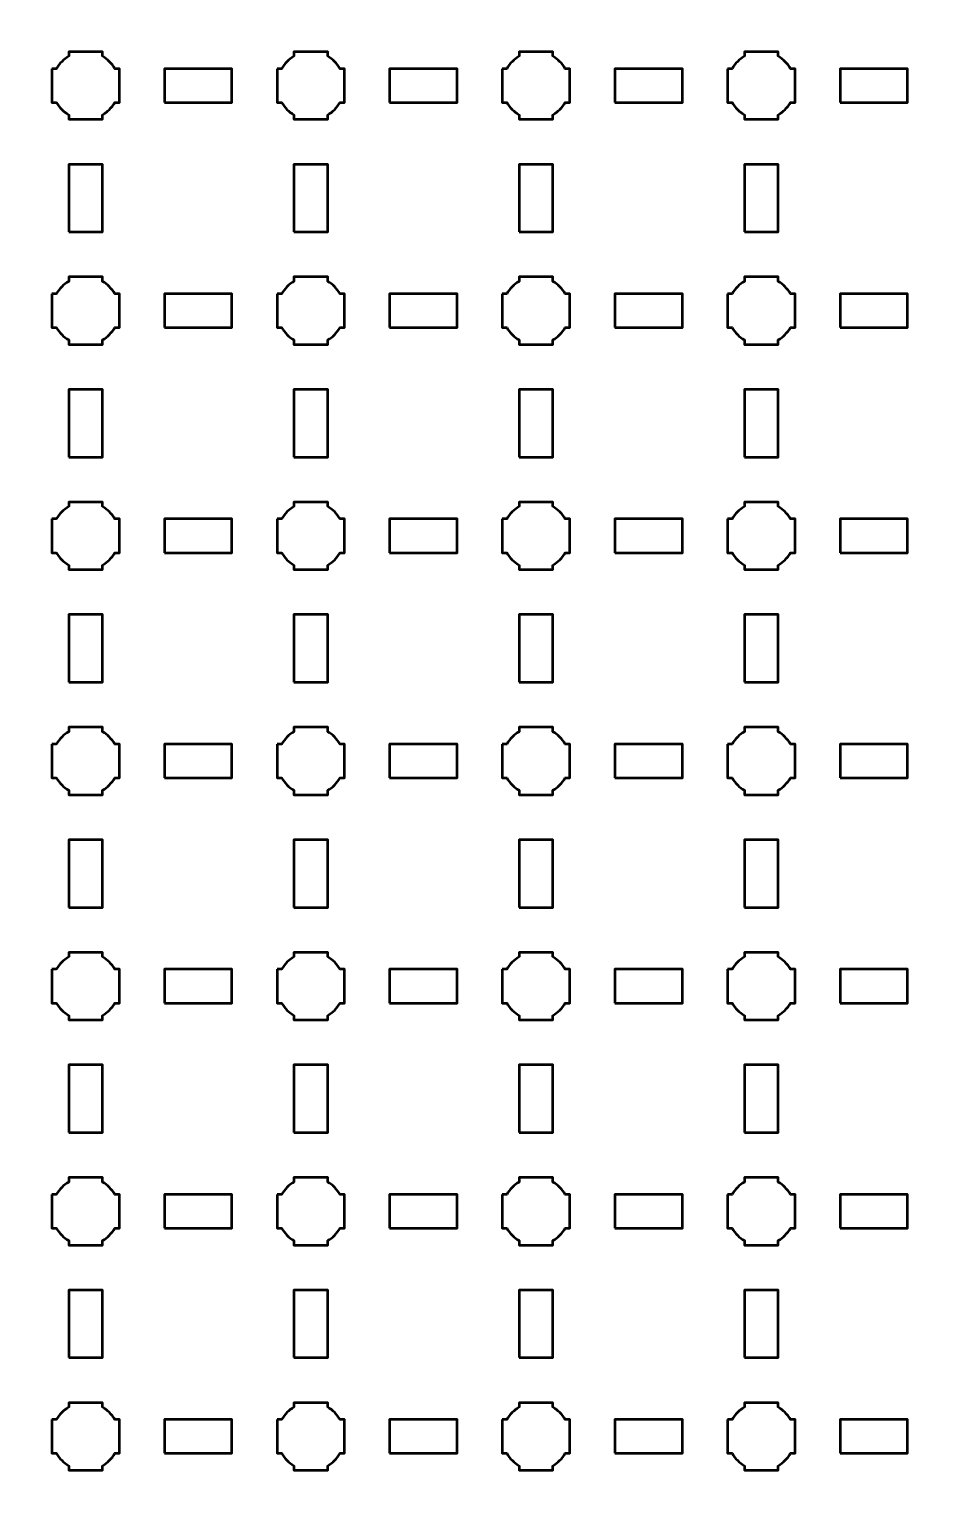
# Model space of a CAD drawing. Header units: centimetres. Extents: x -40.1 to 19.1, y -39.5 to 9.8.
# Drawn here: x 4 to 11.95, y -27.35 to -14.35 of the extents above; entities that cross this region are included whole.
import ezdxf

# ---------------------------------------------------------------- set-up
doc = ezdxf.new("R2010")
doc.units = ezdxf.units.CM
doc.header["$MEASUREMENT"] = 0
doc.layers.add('Layer 1', color=7, linetype='Continuous')

msp = doc.modelspace()

# ---------------------------------------------------------------- linework, layer by layer
at = {"layer": 'Layer 1', "color": 250, "lineweight": 53}
for points in [[(5.2, -15), (5.8, -15), (5.8, -14.7), (5.2, -14.7), (5.2, -15)], [(7.2, -15), (7.8, -15), (7.8, -14.7), (7.2, -14.7), (7.2, -15)], [(9.2, -15), (9.8, -15), (9.8, -14.7), (9.2, -14.7), (9.2, -15)], [(11.2, -15), (11.8, -15), (11.8, -14.7), (11.2, -14.7), (11.2, -15)], [(4.35, -16.15), (4.65, -16.15), (4.65, -15.55), (4.35, -15.55), (4.35, -16.15)], [(6.35, -16.15), (6.65, -16.15), (6.65, -15.55), (6.35, -15.55), (6.35, -16.15)], [(8.35, -16.15), (8.65, -16.15), (8.65, -15.55), (8.35, -15.55), (8.35, -16.15)], [(10.35, -16.15), (10.65, -16.15), (10.65, -15.55), (10.35, -15.55), (10.35, -16.15)], [(5.2, -17), (5.8, -17), (5.8, -16.7), (5.2, -16.7), (5.2, -17)], [(7.2, -17), (7.8, -17), (7.8, -16.7), (7.2, -16.7), (7.2, -17)], [(9.2, -17), (9.8, -17), (9.8, -16.7), (9.2, -16.7), (9.2, -17)], [(11.2, -17), (11.8, -17), (11.8, -16.7), (11.2, -16.7), (11.2, -17)], [(4.35, -18.15), (4.65, -18.15), (4.65, -17.55), (4.35, -17.55), (4.35, -18.15)], [(6.35, -18.15), (6.65, -18.15), (6.65, -17.55), (6.35, -17.55), (6.35, -18.15)], [(8.35, -18.15), (8.65, -18.15), (8.65, -17.55), (8.35, -17.55), (8.35, -18.15)], [(10.35, -18.15), (10.65, -18.15), (10.65, -17.55), (10.35, -17.55), (10.35, -18.15)], [(5.2, -19), (5.8, -19), (5.8, -18.7), (5.2, -18.7), (5.2, -19)], [(7.2, -19), (7.8, -19), (7.8, -18.7), (7.2, -18.7), (7.2, -19)], [(9.2, -19), (9.8, -19), (9.8, -18.7), (9.2, -18.7), (9.2, -19)], [(11.2, -19), (11.8, -19), (11.8, -18.7), (11.2, -18.7), (11.2, -19)], [(4.35, -20.15), (4.65, -20.15), (4.65, -19.55), (4.35, -19.55), (4.35, -20.15)], [(6.35, -20.15), (6.65, -20.15), (6.65, -19.55), (6.35, -19.55), (6.35, -20.15)], [(8.35, -20.15), (8.65, -20.15), (8.65, -19.55), (8.35, -19.55), (8.35, -20.15)], [(10.35, -20.15), (10.65, -20.15), (10.65, -19.55), (10.35, -19.55), (10.35, -20.15)], [(5.2, -21), (5.8, -21), (5.8, -20.7), (5.2, -20.7), (5.2, -21)], [(7.2, -21), (7.8, -21), (7.8, -20.7), (7.2, -20.7), (7.2, -21)], [(9.2, -21), (9.8, -21), (9.8, -20.7), (9.2, -20.7), (9.2, -21)], [(11.2, -21), (11.8, -21), (11.8, -20.7), (11.2, -20.7), (11.2, -21)], [(4.35, -22.15), (4.65, -22.15), (4.65, -21.55), (4.35, -21.55), (4.35, -22.15)], [(6.35, -22.15), (6.65, -22.15), (6.65, -21.55), (6.35, -21.55), (6.35, -22.15)], [(8.35, -22.15), (8.65, -22.15), (8.65, -21.55), (8.35, -21.55), (8.35, -22.15)], [(10.35, -22.15), (10.65, -22.15), (10.65, -21.55), (10.35, -21.55), (10.35, -22.15)], [(5.2, -23), (5.8, -23), (5.8, -22.7), (5.2, -22.7), (5.2, -23)], [(7.2, -23), (7.8, -23), (7.8, -22.7), (7.2, -22.7), (7.2, -23)], [(9.2, -23), (9.8, -23), (9.8, -22.7), (9.2, -22.7), (9.2, -23)], [(11.2, -23), (11.8, -23), (11.8, -22.7), (11.2, -22.7), (11.2, -23)], [(4.35, -24.15), (4.65, -24.15), (4.65, -23.55), (4.35, -23.55), (4.35, -24.15)], [(6.35, -24.15), (6.65, -24.15), (6.65, -23.55), (6.35, -23.55), (6.35, -24.15)], [(8.35, -24.15), (8.65, -24.15), (8.65, -23.55), (8.35, -23.55), (8.35, -24.15)], [(10.35, -24.15), (10.65, -24.15), (10.65, -23.55), (10.35, -23.55), (10.35, -24.15)], [(5.2, -25), (5.8, -25), (5.8, -24.7), (5.2, -24.7), (5.2, -25)], [(7.2, -25), (7.8, -25), (7.8, -24.7), (7.2, -24.7), (7.2, -25)], [(9.2, -25), (9.8, -25), (9.8, -24.7), (9.2, -24.7), (9.2, -25)], [(11.2, -25), (11.8, -25), (11.8, -24.7), (11.2, -24.7), (11.2, -25)], [(4.35, -26.15), (4.65, -26.15), (4.65, -25.55), (4.35, -25.55), (4.35, -26.15)], [(6.35, -26.15), (6.65, -26.15), (6.65, -25.55), (6.35, -25.55), (6.35, -26.15)], [(8.35, -26.15), (8.65, -26.15), (8.65, -25.55), (8.35, -25.55), (8.35, -26.15)], [(10.35, -26.15), (10.65, -26.15), (10.65, -25.55), (10.35, -25.55), (10.35, -26.15)], [(5.2, -27), (5.8, -27), (5.8, -26.7), (5.2, -26.7), (5.2, -27)], [(7.2, -27), (7.8, -27), (7.8, -26.7), (7.2, -26.7), (7.2, -27)], [(9.2, -27), (9.8, -27), (9.8, -26.7), (9.2, -26.7), (9.2, -27)], [(11.2, -27), (11.8, -27), (11.8, -26.7), (11.2, -26.7), (11.2, -27)]]:
    msp.add_lwpolyline(points, close=True, dxfattribs=at)
msp.add_open_spline([(-40.15, -39), (-40.15, -39), (-40.15, 9.3), (-40.15, 9.3), (-40.15, 9.3), (-40.15, 9.57609), (-39.92609, 9.8), (-39.65, 9.8), (-39.65, 9.8), (-39.65, 9.8), (18.65, 9.8), (18.65, 9.8), (18.65, 9.8), (18.92609, 9.8), (19.15, 9.57609), (19.15, 9.3), (19.15, 9.3), (19.15, 9.3), (19.15, -39), (19.15, -39), (19.15, -39), (19.15, -39.27609), (18.92609, -39.5), (18.65, -39.5), (18.65, -39.5), (18.65, -39.5), (-39.65, -39.5), (-39.65, -39.5), (-39.65, -39.5), (-39.92609, -39.5), (-40.15, -39.27609), (-40.15, -39)], degree=3, knots=[0, 0, 0, 0, 0.125, 0.125, 0.125, 0.125, 0.25, 0.25, 0.25, 0.25, 0.375, 0.375, 0.375, 0.375, 0.5, 0.5, 0.5, 0.5, 0.625, 0.625, 0.625, 0.625, 0.75, 0.75, 0.75, 0.75, 0.875, 0.875, 0.875, 0.875, 1, 1, 1, 1], dxfattribs=at)
at = {"layer": 'Layer 1', "lineweight": 53}
for points in [[(4.2, -14.7), (4.2, -14.7), (4.24015, -14.7), (4.24015, -14.7), (4.24015, -14.7), (4.2665, -14.65447), (4.30447, -14.6165), (4.35, -14.59015), (4.35, -14.59015), (4.35, -14.59015), (4.35, -14.55), (4.35, -14.55), (4.35, -14.55), (4.35, -14.55), (4.5, -14.55), (4.5, -14.55), (4.5, -14.55), (4.5, -14.55), (4.65, -14.55), (4.65, -14.55), (4.65, -14.55), (4.65, -14.55), (4.65, -14.59015), (4.65, -14.59015), (4.65, -14.59015), (4.69553, -14.6165), (4.7335, -14.65447), (4.75985, -14.7), (4.75985, -14.7), (4.75985, -14.7), (4.8, -14.7), (4.8, -14.7), (4.8, -14.7), (4.8, -14.7), (4.8, -14.85), (4.8, -14.85), (4.8, -14.85), (4.8, -14.85), (4.8, -15), (4.8, -15), (4.8, -15), (4.8, -15), (4.75985, -15), (4.75985, -15), (4.75985, -15), (4.7335, -15.04553), (4.69553, -15.0835), (4.65, -15.10985), (4.65, -15.10985), (4.65, -15.10985), (4.65, -15.15), (4.65, -15.15), (4.65, -15.15), (4.65, -15.15), (4.5, -15.15), (4.5, -15.15), (4.5, -15.15), (4.5, -15.15), (4.35, -15.15), (4.35, -15.15), (4.35, -15.15), (4.35, -15.15), (4.35, -15.10985), (4.35, -15.10985), (4.35, -15.10985), (4.30447, -15.0835), (4.2665, -15.04553), (4.24015, -15), (4.24015, -15), (4.24015, -15), (4.2, -15), (4.2, -15), (4.2, -15), (4.2, -15), (4.2, -14.85), (4.2, -14.85), (4.2, -14.85), (4.2, -14.85), (4.2, -14.7), (4.2, -14.7)], [(6.2, -14.7), (6.2, -14.7), (6.24015, -14.7), (6.24015, -14.7), (6.24015, -14.7), (6.2665, -14.65447), (6.30447, -14.6165), (6.35, -14.59015), (6.35, -14.59015), (6.35, -14.59015), (6.35, -14.55), (6.35, -14.55), (6.35, -14.55), (6.35, -14.55), (6.5, -14.55), (6.5, -14.55), (6.5, -14.55), (6.5, -14.55), (6.65, -14.55), (6.65, -14.55), (6.65, -14.55), (6.65, -14.55), (6.65, -14.59015), (6.65, -14.59015), (6.65, -14.59015), (6.69553, -14.6165), (6.7335, -14.65447), (6.75985, -14.7), (6.75985, -14.7), (6.75985, -14.7), (6.8, -14.7), (6.8, -14.7), (6.8, -14.7), (6.8, -14.7), (6.8, -14.85), (6.8, -14.85), (6.8, -14.85), (6.8, -14.85), (6.8, -15), (6.8, -15), (6.8, -15), (6.8, -15), (6.75985, -15), (6.75985, -15), (6.75985, -15), (6.7335, -15.04553), (6.69553, -15.0835), (6.65, -15.10985), (6.65, -15.10985), (6.65, -15.10985), (6.65, -15.15), (6.65, -15.15), (6.65, -15.15), (6.65, -15.15), (6.5, -15.15), (6.5, -15.15), (6.5, -15.15), (6.5, -15.15), (6.35, -15.15), (6.35, -15.15), (6.35, -15.15), (6.35, -15.15), (6.35, -15.10985), (6.35, -15.10985), (6.35, -15.10985), (6.30447, -15.0835), (6.2665, -15.04553), (6.24015, -15), (6.24015, -15), (6.24015, -15), (6.2, -15), (6.2, -15), (6.2, -15), (6.2, -15), (6.2, -14.85), (6.2, -14.85), (6.2, -14.85), (6.2, -14.85), (6.2, -14.7), (6.2, -14.7)], [(8.2, -14.7), (8.2, -14.7), (8.24015, -14.7), (8.24015, -14.7), (8.24015, -14.7), (8.2665, -14.65447), (8.30447, -14.6165), (8.35, -14.59015), (8.35, -14.59015), (8.35, -14.59015), (8.35, -14.55), (8.35, -14.55), (8.35, -14.55), (8.35, -14.55), (8.5, -14.55), (8.5, -14.55), (8.5, -14.55), (8.5, -14.55), (8.65, -14.55), (8.65, -14.55), (8.65, -14.55), (8.65, -14.55), (8.65, -14.59015), (8.65, -14.59015), (8.65, -14.59015), (8.69553, -14.6165), (8.7335, -14.65447), (8.75985, -14.7), (8.75985, -14.7), (8.75985, -14.7), (8.8, -14.7), (8.8, -14.7), (8.8, -14.7), (8.8, -14.7), (8.8, -14.85), (8.8, -14.85), (8.8, -14.85), (8.8, -14.85), (8.8, -15), (8.8, -15), (8.8, -15), (8.8, -15), (8.75985, -15), (8.75985, -15), (8.75985, -15), (8.7335, -15.04553), (8.69553, -15.0835), (8.65, -15.10985), (8.65, -15.10985), (8.65, -15.10985), (8.65, -15.15), (8.65, -15.15), (8.65, -15.15), (8.65, -15.15), (8.5, -15.15), (8.5, -15.15), (8.5, -15.15), (8.5, -15.15), (8.35, -15.15), (8.35, -15.15), (8.35, -15.15), (8.35, -15.15), (8.35, -15.10985), (8.35, -15.10985), (8.35, -15.10985), (8.30447, -15.0835), (8.2665, -15.04553), (8.24015, -15), (8.24015, -15), (8.24015, -15), (8.2, -15), (8.2, -15), (8.2, -15), (8.2, -15), (8.2, -14.85), (8.2, -14.85), (8.2, -14.85), (8.2, -14.85), (8.2, -14.7), (8.2, -14.7)], [(10.2, -14.7), (10.2, -14.7), (10.24015, -14.7), (10.24015, -14.7), (10.24015, -14.7), (10.2665, -14.65447), (10.30447, -14.6165), (10.35, -14.59015), (10.35, -14.59015), (10.35, -14.59015), (10.35, -14.55), (10.35, -14.55), (10.35, -14.55), (10.35, -14.55), (10.5, -14.55), (10.5, -14.55), (10.5, -14.55), (10.5, -14.55), (10.65, -14.55), (10.65, -14.55), (10.65, -14.55), (10.65, -14.55), (10.65, -14.59015), (10.65, -14.59015), (10.65, -14.59015), (10.69553, -14.6165), (10.7335, -14.65447), (10.75985, -14.7), (10.75985, -14.7), (10.75985, -14.7), (10.8, -14.7), (10.8, -14.7), (10.8, -14.7), (10.8, -14.7), (10.8, -14.85), (10.8, -14.85), (10.8, -14.85), (10.8, -14.85), (10.8, -15), (10.8, -15), (10.8, -15), (10.8, -15), (10.75985, -15), (10.75985, -15), (10.75985, -15), (10.7335, -15.04553), (10.69553, -15.0835), (10.65, -15.10985), (10.65, -15.10985), (10.65, -15.10985), (10.65, -15.15), (10.65, -15.15), (10.65, -15.15), (10.65, -15.15), (10.5, -15.15), (10.5, -15.15), (10.5, -15.15), (10.5, -15.15), (10.35, -15.15), (10.35, -15.15), (10.35, -15.15), (10.35, -15.15), (10.35, -15.10985), (10.35, -15.10985), (10.35, -15.10985), (10.30447, -15.0835), (10.2665, -15.04553), (10.24015, -15), (10.24015, -15), (10.24015, -15), (10.2, -15), (10.2, -15), (10.2, -15), (10.2, -15), (10.2, -14.85), (10.2, -14.85), (10.2, -14.85), (10.2, -14.85), (10.2, -14.7), (10.2, -14.7)], [(4.2, -16.7), (4.2, -16.7), (4.24015, -16.7), (4.24015, -16.7), (4.24015, -16.7), (4.2665, -16.65447), (4.30447, -16.6165), (4.35, -16.59015), (4.35, -16.59015), (4.35, -16.59015), (4.35, -16.55), (4.35, -16.55), (4.35, -16.55), (4.35, -16.55), (4.5, -16.55), (4.5, -16.55), (4.5, -16.55), (4.5, -16.55), (4.65, -16.55), (4.65, -16.55), (4.65, -16.55), (4.65, -16.55), (4.65, -16.59015), (4.65, -16.59015), (4.65, -16.59015), (4.69553, -16.6165), (4.7335, -16.65447), (4.75985, -16.7), (4.75985, -16.7), (4.75985, -16.7), (4.8, -16.7), (4.8, -16.7), (4.8, -16.7), (4.8, -16.7), (4.8, -16.85), (4.8, -16.85), (4.8, -16.85), (4.8, -16.85), (4.8, -17), (4.8, -17), (4.8, -17), (4.8, -17), (4.75985, -17), (4.75985, -17), (4.75985, -17), (4.7335, -17.04553), (4.69553, -17.0835), (4.65, -17.10985), (4.65, -17.10985), (4.65, -17.10985), (4.65, -17.15), (4.65, -17.15), (4.65, -17.15), (4.65, -17.15), (4.5, -17.15), (4.5, -17.15), (4.5, -17.15), (4.5, -17.15), (4.35, -17.15), (4.35, -17.15), (4.35, -17.15), (4.35, -17.15), (4.35, -17.10985), (4.35, -17.10985), (4.35, -17.10985), (4.30447, -17.0835), (4.2665, -17.04553), (4.24015, -17), (4.24015, -17), (4.24015, -17), (4.2, -17), (4.2, -17), (4.2, -17), (4.2, -17), (4.2, -16.85), (4.2, -16.85), (4.2, -16.85), (4.2, -16.85), (4.2, -16.7), (4.2, -16.7)], [(6.2, -16.7), (6.2, -16.7), (6.24015, -16.7), (6.24015, -16.7), (6.24015, -16.7), (6.2665, -16.65447), (6.30447, -16.6165), (6.35, -16.59015), (6.35, -16.59015), (6.35, -16.59015), (6.35, -16.55), (6.35, -16.55), (6.35, -16.55), (6.35, -16.55), (6.5, -16.55), (6.5, -16.55), (6.5, -16.55), (6.5, -16.55), (6.65, -16.55), (6.65, -16.55), (6.65, -16.55), (6.65, -16.55), (6.65, -16.59015), (6.65, -16.59015), (6.65, -16.59015), (6.69553, -16.6165), (6.7335, -16.65447), (6.75985, -16.7), (6.75985, -16.7), (6.75985, -16.7), (6.8, -16.7), (6.8, -16.7), (6.8, -16.7), (6.8, -16.7), (6.8, -16.85), (6.8, -16.85), (6.8, -16.85), (6.8, -16.85), (6.8, -17), (6.8, -17), (6.8, -17), (6.8, -17), (6.75985, -17), (6.75985, -17), (6.75985, -17), (6.7335, -17.04553), (6.69553, -17.0835), (6.65, -17.10985), (6.65, -17.10985), (6.65, -17.10985), (6.65, -17.15), (6.65, -17.15), (6.65, -17.15), (6.65, -17.15), (6.5, -17.15), (6.5, -17.15), (6.5, -17.15), (6.5, -17.15), (6.35, -17.15), (6.35, -17.15), (6.35, -17.15), (6.35, -17.15), (6.35, -17.10985), (6.35, -17.10985), (6.35, -17.10985), (6.30447, -17.0835), (6.2665, -17.04553), (6.24015, -17), (6.24015, -17), (6.24015, -17), (6.2, -17), (6.2, -17), (6.2, -17), (6.2, -17), (6.2, -16.85), (6.2, -16.85), (6.2, -16.85), (6.2, -16.85), (6.2, -16.7), (6.2, -16.7)], [(8.2, -16.7), (8.2, -16.7), (8.24015, -16.7), (8.24015, -16.7), (8.24015, -16.7), (8.2665, -16.65447), (8.30447, -16.6165), (8.35, -16.59015), (8.35, -16.59015), (8.35, -16.59015), (8.35, -16.55), (8.35, -16.55), (8.35, -16.55), (8.35, -16.55), (8.5, -16.55), (8.5, -16.55), (8.5, -16.55), (8.5, -16.55), (8.65, -16.55), (8.65, -16.55), (8.65, -16.55), (8.65, -16.55), (8.65, -16.59015), (8.65, -16.59015), (8.65, -16.59015), (8.69553, -16.6165), (8.7335, -16.65447), (8.75985, -16.7), (8.75985, -16.7), (8.75985, -16.7), (8.8, -16.7), (8.8, -16.7), (8.8, -16.7), (8.8, -16.7), (8.8, -16.85), (8.8, -16.85), (8.8, -16.85), (8.8, -16.85), (8.8, -17), (8.8, -17), (8.8, -17), (8.8, -17), (8.75985, -17), (8.75985, -17), (8.75985, -17), (8.7335, -17.04553), (8.69553, -17.0835), (8.65, -17.10985), (8.65, -17.10985), (8.65, -17.10985), (8.65, -17.15), (8.65, -17.15), (8.65, -17.15), (8.65, -17.15), (8.5, -17.15), (8.5, -17.15), (8.5, -17.15), (8.5, -17.15), (8.35, -17.15), (8.35, -17.15), (8.35, -17.15), (8.35, -17.15), (8.35, -17.10985), (8.35, -17.10985), (8.35, -17.10985), (8.30447, -17.0835), (8.2665, -17.04553), (8.24015, -17), (8.24015, -17), (8.24015, -17), (8.2, -17), (8.2, -17), (8.2, -17), (8.2, -17), (8.2, -16.85), (8.2, -16.85), (8.2, -16.85), (8.2, -16.85), (8.2, -16.7), (8.2, -16.7)], [(10.2, -16.7), (10.2, -16.7), (10.24015, -16.7), (10.24015, -16.7), (10.24015, -16.7), (10.2665, -16.65447), (10.30447, -16.6165), (10.35, -16.59015), (10.35, -16.59015), (10.35, -16.59015), (10.35, -16.55), (10.35, -16.55), (10.35, -16.55), (10.35, -16.55), (10.5, -16.55), (10.5, -16.55), (10.5, -16.55), (10.5, -16.55), (10.65, -16.55), (10.65, -16.55), (10.65, -16.55), (10.65, -16.55), (10.65, -16.59015), (10.65, -16.59015), (10.65, -16.59015), (10.69553, -16.6165), (10.7335, -16.65447), (10.75985, -16.7), (10.75985, -16.7), (10.75985, -16.7), (10.8, -16.7), (10.8, -16.7), (10.8, -16.7), (10.8, -16.7), (10.8, -16.85), (10.8, -16.85), (10.8, -16.85), (10.8, -16.85), (10.8, -17), (10.8, -17), (10.8, -17), (10.8, -17), (10.75985, -17), (10.75985, -17), (10.75985, -17), (10.7335, -17.04553), (10.69553, -17.0835), (10.65, -17.10985), (10.65, -17.10985), (10.65, -17.10985), (10.65, -17.15), (10.65, -17.15), (10.65, -17.15), (10.65, -17.15), (10.5, -17.15), (10.5, -17.15), (10.5, -17.15), (10.5, -17.15), (10.35, -17.15), (10.35, -17.15), (10.35, -17.15), (10.35, -17.15), (10.35, -17.10985), (10.35, -17.10985), (10.35, -17.10985), (10.30447, -17.0835), (10.2665, -17.04553), (10.24015, -17), (10.24015, -17), (10.24015, -17), (10.2, -17), (10.2, -17), (10.2, -17), (10.2, -17), (10.2, -16.85), (10.2, -16.85), (10.2, -16.85), (10.2, -16.85), (10.2, -16.7), (10.2, -16.7)], [(4.2, -18.7), (4.2, -18.7), (4.24015, -18.7), (4.24015, -18.7), (4.24015, -18.7), (4.2665, -18.65447), (4.30447, -18.6165), (4.35, -18.59015), (4.35, -18.59015), (4.35, -18.59015), (4.35, -18.55), (4.35, -18.55), (4.35, -18.55), (4.35, -18.55), (4.5, -18.55), (4.5, -18.55), (4.5, -18.55), (4.5, -18.55), (4.65, -18.55), (4.65, -18.55), (4.65, -18.55), (4.65, -18.55), (4.65, -18.59015), (4.65, -18.59015), (4.65, -18.59015), (4.69553, -18.6165), (4.7335, -18.65447), (4.75985, -18.7), (4.75985, -18.7), (4.75985, -18.7), (4.8, -18.7), (4.8, -18.7), (4.8, -18.7), (4.8, -18.7), (4.8, -18.85), (4.8, -18.85), (4.8, -18.85), (4.8, -18.85), (4.8, -19), (4.8, -19), (4.8, -19), (4.8, -19), (4.75985, -19), (4.75985, -19), (4.75985, -19), (4.7335, -19.04553), (4.69553, -19.0835), (4.65, -19.10985), (4.65, -19.10985), (4.65, -19.10985), (4.65, -19.15), (4.65, -19.15), (4.65, -19.15), (4.65, -19.15), (4.5, -19.15), (4.5, -19.15), (4.5, -19.15), (4.5, -19.15), (4.35, -19.15), (4.35, -19.15), (4.35, -19.15), (4.35, -19.15), (4.35, -19.10985), (4.35, -19.10985), (4.35, -19.10985), (4.30447, -19.0835), (4.2665, -19.04553), (4.24015, -19), (4.24015, -19), (4.24015, -19), (4.2, -19), (4.2, -19), (4.2, -19), (4.2, -19), (4.2, -18.85), (4.2, -18.85), (4.2, -18.85), (4.2, -18.85), (4.2, -18.7), (4.2, -18.7)], [(6.2, -18.7), (6.2, -18.7), (6.24015, -18.7), (6.24015, -18.7), (6.24015, -18.7), (6.2665, -18.65447), (6.30447, -18.6165), (6.35, -18.59015), (6.35, -18.59015), (6.35, -18.59015), (6.35, -18.55), (6.35, -18.55), (6.35, -18.55), (6.35, -18.55), (6.5, -18.55), (6.5, -18.55), (6.5, -18.55), (6.5, -18.55), (6.65, -18.55), (6.65, -18.55), (6.65, -18.55), (6.65, -18.55), (6.65, -18.59015), (6.65, -18.59015), (6.65, -18.59015), (6.69553, -18.6165), (6.7335, -18.65447), (6.75985, -18.7), (6.75985, -18.7), (6.75985, -18.7), (6.8, -18.7), (6.8, -18.7), (6.8, -18.7), (6.8, -18.7), (6.8, -18.85), (6.8, -18.85), (6.8, -18.85), (6.8, -18.85), (6.8, -19), (6.8, -19), (6.8, -19), (6.8, -19), (6.75985, -19), (6.75985, -19), (6.75985, -19), (6.7335, -19.04553), (6.69553, -19.0835), (6.65, -19.10985), (6.65, -19.10985), (6.65, -19.10985), (6.65, -19.15), (6.65, -19.15), (6.65, -19.15), (6.65, -19.15), (6.5, -19.15), (6.5, -19.15), (6.5, -19.15), (6.5, -19.15), (6.35, -19.15), (6.35, -19.15), (6.35, -19.15), (6.35, -19.15), (6.35, -19.10985), (6.35, -19.10985), (6.35, -19.10985), (6.30447, -19.0835), (6.2665, -19.04553), (6.24015, -19), (6.24015, -19), (6.24015, -19), (6.2, -19), (6.2, -19), (6.2, -19), (6.2, -19), (6.2, -18.85), (6.2, -18.85), (6.2, -18.85), (6.2, -18.85), (6.2, -18.7), (6.2, -18.7)], [(8.2, -18.7), (8.2, -18.7), (8.24015, -18.7), (8.24015, -18.7), (8.24015, -18.7), (8.2665, -18.65447), (8.30447, -18.6165), (8.35, -18.59015), (8.35, -18.59015), (8.35, -18.59015), (8.35, -18.55), (8.35, -18.55), (8.35, -18.55), (8.35, -18.55), (8.5, -18.55), (8.5, -18.55), (8.5, -18.55), (8.5, -18.55), (8.65, -18.55), (8.65, -18.55), (8.65, -18.55), (8.65, -18.55), (8.65, -18.59015), (8.65, -18.59015), (8.65, -18.59015), (8.69553, -18.6165), (8.7335, -18.65447), (8.75985, -18.7), (8.75985, -18.7), (8.75985, -18.7), (8.8, -18.7), (8.8, -18.7), (8.8, -18.7), (8.8, -18.7), (8.8, -18.85), (8.8, -18.85), (8.8, -18.85), (8.8, -18.85), (8.8, -19), (8.8, -19), (8.8, -19), (8.8, -19), (8.75985, -19), (8.75985, -19), (8.75985, -19), (8.7335, -19.04553), (8.69553, -19.0835), (8.65, -19.10985), (8.65, -19.10985), (8.65, -19.10985), (8.65, -19.15), (8.65, -19.15), (8.65, -19.15), (8.65, -19.15), (8.5, -19.15), (8.5, -19.15), (8.5, -19.15), (8.5, -19.15), (8.35, -19.15), (8.35, -19.15), (8.35, -19.15), (8.35, -19.15), (8.35, -19.10985), (8.35, -19.10985), (8.35, -19.10985), (8.30447, -19.0835), (8.2665, -19.04553), (8.24015, -19), (8.24015, -19), (8.24015, -19), (8.2, -19), (8.2, -19), (8.2, -19), (8.2, -19), (8.2, -18.85), (8.2, -18.85), (8.2, -18.85), (8.2, -18.85), (8.2, -18.7), (8.2, -18.7)], [(10.2, -18.7), (10.2, -18.7), (10.24015, -18.7), (10.24015, -18.7), (10.24015, -18.7), (10.2665, -18.65447), (10.30447, -18.6165), (10.35, -18.59015), (10.35, -18.59015), (10.35, -18.59015), (10.35, -18.55), (10.35, -18.55), (10.35, -18.55), (10.35, -18.55), (10.5, -18.55), (10.5, -18.55), (10.5, -18.55), (10.5, -18.55), (10.65, -18.55), (10.65, -18.55), (10.65, -18.55), (10.65, -18.55), (10.65, -18.59015), (10.65, -18.59015), (10.65, -18.59015), (10.69553, -18.6165), (10.7335, -18.65447), (10.75985, -18.7), (10.75985, -18.7), (10.75985, -18.7), (10.8, -18.7), (10.8, -18.7), (10.8, -18.7), (10.8, -18.7), (10.8, -18.85), (10.8, -18.85), (10.8, -18.85), (10.8, -18.85), (10.8, -19), (10.8, -19), (10.8, -19), (10.8, -19), (10.75985, -19), (10.75985, -19), (10.75985, -19), (10.7335, -19.04553), (10.69553, -19.0835), (10.65, -19.10985), (10.65, -19.10985), (10.65, -19.10985), (10.65, -19.15), (10.65, -19.15), (10.65, -19.15), (10.65, -19.15), (10.5, -19.15), (10.5, -19.15), (10.5, -19.15), (10.5, -19.15), (10.35, -19.15), (10.35, -19.15), (10.35, -19.15), (10.35, -19.15), (10.35, -19.10985), (10.35, -19.10985), (10.35, -19.10985), (10.30447, -19.0835), (10.2665, -19.04553), (10.24015, -19), (10.24015, -19), (10.24015, -19), (10.2, -19), (10.2, -19), (10.2, -19), (10.2, -19), (10.2, -18.85), (10.2, -18.85), (10.2, -18.85), (10.2, -18.85), (10.2, -18.7), (10.2, -18.7)], [(4.2, -20.7), (4.2, -20.7), (4.24015, -20.7), (4.24015, -20.7), (4.24015, -20.7), (4.2665, -20.65447), (4.30447, -20.6165), (4.35, -20.59015), (4.35, -20.59015), (4.35, -20.59015), (4.35, -20.55), (4.35, -20.55), (4.35, -20.55), (4.35, -20.55), (4.5, -20.55), (4.5, -20.55), (4.5, -20.55), (4.5, -20.55), (4.65, -20.55), (4.65, -20.55), (4.65, -20.55), (4.65, -20.55), (4.65, -20.59015), (4.65, -20.59015), (4.65, -20.59015), (4.69553, -20.6165), (4.7335, -20.65447), (4.75985, -20.7), (4.75985, -20.7), (4.75985, -20.7), (4.8, -20.7), (4.8, -20.7), (4.8, -20.7), (4.8, -20.7), (4.8, -20.85), (4.8, -20.85), (4.8, -20.85), (4.8, -20.85), (4.8, -21), (4.8, -21), (4.8, -21), (4.8, -21), (4.75985, -21), (4.75985, -21), (4.75985, -21), (4.7335, -21.04553), (4.69553, -21.0835), (4.65, -21.10985), (4.65, -21.10985), (4.65, -21.10985), (4.65, -21.15), (4.65, -21.15), (4.65, -21.15), (4.65, -21.15), (4.5, -21.15), (4.5, -21.15), (4.5, -21.15), (4.5, -21.15), (4.35, -21.15), (4.35, -21.15), (4.35, -21.15), (4.35, -21.15), (4.35, -21.10985), (4.35, -21.10985), (4.35, -21.10985), (4.30447, -21.0835), (4.2665, -21.04553), (4.24015, -21), (4.24015, -21), (4.24015, -21), (4.2, -21), (4.2, -21), (4.2, -21), (4.2, -21), (4.2, -20.85), (4.2, -20.85), (4.2, -20.85), (4.2, -20.85), (4.2, -20.7), (4.2, -20.7)], [(6.2, -20.7), (6.2, -20.7), (6.24015, -20.7), (6.24015, -20.7), (6.24015, -20.7), (6.2665, -20.65447), (6.30447, -20.6165), (6.35, -20.59015), (6.35, -20.59015), (6.35, -20.59015), (6.35, -20.55), (6.35, -20.55), (6.35, -20.55), (6.35, -20.55), (6.5, -20.55), (6.5, -20.55), (6.5, -20.55), (6.5, -20.55), (6.65, -20.55), (6.65, -20.55), (6.65, -20.55), (6.65, -20.55), (6.65, -20.59015), (6.65, -20.59015), (6.65, -20.59015), (6.69553, -20.6165), (6.7335, -20.65447), (6.75985, -20.7), (6.75985, -20.7), (6.75985, -20.7), (6.8, -20.7), (6.8, -20.7), (6.8, -20.7), (6.8, -20.7), (6.8, -20.85), (6.8, -20.85), (6.8, -20.85), (6.8, -20.85), (6.8, -21), (6.8, -21), (6.8, -21), (6.8, -21), (6.75985, -21), (6.75985, -21), (6.75985, -21), (6.7335, -21.04553), (6.69553, -21.0835), (6.65, -21.10985), (6.65, -21.10985), (6.65, -21.10985), (6.65, -21.15), (6.65, -21.15), (6.65, -21.15), (6.65, -21.15), (6.5, -21.15), (6.5, -21.15), (6.5, -21.15), (6.5, -21.15), (6.35, -21.15), (6.35, -21.15), (6.35, -21.15), (6.35, -21.15), (6.35, -21.10985), (6.35, -21.10985), (6.35, -21.10985), (6.30447, -21.0835), (6.2665, -21.04553), (6.24015, -21), (6.24015, -21), (6.24015, -21), (6.2, -21), (6.2, -21), (6.2, -21), (6.2, -21), (6.2, -20.85), (6.2, -20.85), (6.2, -20.85), (6.2, -20.85), (6.2, -20.7), (6.2, -20.7)], [(8.2, -20.7), (8.2, -20.7), (8.24015, -20.7), (8.24015, -20.7), (8.24015, -20.7), (8.2665, -20.65447), (8.30447, -20.6165), (8.35, -20.59015), (8.35, -20.59015), (8.35, -20.59015), (8.35, -20.55), (8.35, -20.55), (8.35, -20.55), (8.35, -20.55), (8.5, -20.55), (8.5, -20.55), (8.5, -20.55), (8.5, -20.55), (8.65, -20.55), (8.65, -20.55), (8.65, -20.55), (8.65, -20.55), (8.65, -20.59015), (8.65, -20.59015), (8.65, -20.59015), (8.69553, -20.6165), (8.7335, -20.65447), (8.75985, -20.7), (8.75985, -20.7), (8.75985, -20.7), (8.8, -20.7), (8.8, -20.7), (8.8, -20.7), (8.8, -20.7), (8.8, -20.85), (8.8, -20.85), (8.8, -20.85), (8.8, -20.85), (8.8, -21), (8.8, -21), (8.8, -21), (8.8, -21), (8.75985, -21), (8.75985, -21), (8.75985, -21), (8.7335, -21.04553), (8.69553, -21.0835), (8.65, -21.10985), (8.65, -21.10985), (8.65, -21.10985), (8.65, -21.15), (8.65, -21.15), (8.65, -21.15), (8.65, -21.15), (8.5, -21.15), (8.5, -21.15), (8.5, -21.15), (8.5, -21.15), (8.35, -21.15), (8.35, -21.15), (8.35, -21.15), (8.35, -21.15), (8.35, -21.10985), (8.35, -21.10985), (8.35, -21.10985), (8.30447, -21.0835), (8.2665, -21.04553), (8.24015, -21), (8.24015, -21), (8.24015, -21), (8.2, -21), (8.2, -21), (8.2, -21), (8.2, -21), (8.2, -20.85), (8.2, -20.85), (8.2, -20.85), (8.2, -20.85), (8.2, -20.7), (8.2, -20.7)], [(10.2, -20.7), (10.2, -20.7), (10.24015, -20.7), (10.24015, -20.7), (10.24015, -20.7), (10.2665, -20.65447), (10.30447, -20.6165), (10.35, -20.59015), (10.35, -20.59015), (10.35, -20.59015), (10.35, -20.55), (10.35, -20.55), (10.35, -20.55), (10.35, -20.55), (10.5, -20.55), (10.5, -20.55), (10.5, -20.55), (10.5, -20.55), (10.65, -20.55), (10.65, -20.55), (10.65, -20.55), (10.65, -20.55), (10.65, -20.59015), (10.65, -20.59015), (10.65, -20.59015), (10.69553, -20.6165), (10.7335, -20.65447), (10.75985, -20.7), (10.75985, -20.7), (10.75985, -20.7), (10.8, -20.7), (10.8, -20.7), (10.8, -20.7), (10.8, -20.7), (10.8, -20.85), (10.8, -20.85), (10.8, -20.85), (10.8, -20.85), (10.8, -21), (10.8, -21), (10.8, -21), (10.8, -21), (10.75985, -21), (10.75985, -21), (10.75985, -21), (10.7335, -21.04553), (10.69553, -21.0835), (10.65, -21.10985), (10.65, -21.10985), (10.65, -21.10985), (10.65, -21.15), (10.65, -21.15), (10.65, -21.15), (10.65, -21.15), (10.5, -21.15), (10.5, -21.15), (10.5, -21.15), (10.5, -21.15), (10.35, -21.15), (10.35, -21.15), (10.35, -21.15), (10.35, -21.15), (10.35, -21.10985), (10.35, -21.10985), (10.35, -21.10985), (10.30447, -21.0835), (10.2665, -21.04553), (10.24015, -21), (10.24015, -21), (10.24015, -21), (10.2, -21), (10.2, -21), (10.2, -21), (10.2, -21), (10.2, -20.85), (10.2, -20.85), (10.2, -20.85), (10.2, -20.85), (10.2, -20.7), (10.2, -20.7)], [(4.2, -22.7), (4.2, -22.7), (4.24015, -22.7), (4.24015, -22.7), (4.24015, -22.7), (4.2665, -22.65447), (4.30447, -22.6165), (4.35, -22.59015), (4.35, -22.59015), (4.35, -22.59015), (4.35, -22.55), (4.35, -22.55), (4.35, -22.55), (4.35, -22.55), (4.5, -22.55), (4.5, -22.55), (4.5, -22.55), (4.5, -22.55), (4.65, -22.55), (4.65, -22.55), (4.65, -22.55), (4.65, -22.55), (4.65, -22.59015), (4.65, -22.59015), (4.65, -22.59015), (4.69553, -22.6165), (4.7335, -22.65447), (4.75985, -22.7), (4.75985, -22.7), (4.75985, -22.7), (4.8, -22.7), (4.8, -22.7), (4.8, -22.7), (4.8, -22.7), (4.8, -22.85), (4.8, -22.85), (4.8, -22.85), (4.8, -22.85), (4.8, -23), (4.8, -23), (4.8, -23), (4.8, -23), (4.75985, -23), (4.75985, -23), (4.75985, -23), (4.7335, -23.04553), (4.69553, -23.0835), (4.65, -23.10985), (4.65, -23.10985), (4.65, -23.10985), (4.65, -23.15), (4.65, -23.15), (4.65, -23.15), (4.65, -23.15), (4.5, -23.15), (4.5, -23.15), (4.5, -23.15), (4.5, -23.15), (4.35, -23.15), (4.35, -23.15), (4.35, -23.15), (4.35, -23.15), (4.35, -23.10985), (4.35, -23.10985), (4.35, -23.10985), (4.30447, -23.0835), (4.2665, -23.04553), (4.24015, -23), (4.24015, -23), (4.24015, -23), (4.2, -23), (4.2, -23), (4.2, -23), (4.2, -23), (4.2, -22.85), (4.2, -22.85), (4.2, -22.85), (4.2, -22.85), (4.2, -22.7), (4.2, -22.7)], [(6.2, -22.7), (6.2, -22.7), (6.24015, -22.7), (6.24015, -22.7), (6.24015, -22.7), (6.2665, -22.65447), (6.30447, -22.6165), (6.35, -22.59015), (6.35, -22.59015), (6.35, -22.59015), (6.35, -22.55), (6.35, -22.55), (6.35, -22.55), (6.35, -22.55), (6.5, -22.55), (6.5, -22.55), (6.5, -22.55), (6.5, -22.55), (6.65, -22.55), (6.65, -22.55), (6.65, -22.55), (6.65, -22.55), (6.65, -22.59015), (6.65, -22.59015), (6.65, -22.59015), (6.69553, -22.6165), (6.7335, -22.65447), (6.75985, -22.7), (6.75985, -22.7), (6.75985, -22.7), (6.8, -22.7), (6.8, -22.7), (6.8, -22.7), (6.8, -22.7), (6.8, -22.85), (6.8, -22.85), (6.8, -22.85), (6.8, -22.85), (6.8, -23), (6.8, -23), (6.8, -23), (6.8, -23), (6.75985, -23), (6.75985, -23), (6.75985, -23), (6.7335, -23.04553), (6.69553, -23.0835), (6.65, -23.10985), (6.65, -23.10985), (6.65, -23.10985), (6.65, -23.15), (6.65, -23.15), (6.65, -23.15), (6.65, -23.15), (6.5, -23.15), (6.5, -23.15), (6.5, -23.15), (6.5, -23.15), (6.35, -23.15), (6.35, -23.15), (6.35, -23.15), (6.35, -23.15), (6.35, -23.10985), (6.35, -23.10985), (6.35, -23.10985), (6.30447, -23.0835), (6.2665, -23.04553), (6.24015, -23), (6.24015, -23), (6.24015, -23), (6.2, -23), (6.2, -23), (6.2, -23), (6.2, -23), (6.2, -22.85), (6.2, -22.85), (6.2, -22.85), (6.2, -22.85), (6.2, -22.7), (6.2, -22.7)], [(8.2, -22.7), (8.2, -22.7), (8.24015, -22.7), (8.24015, -22.7), (8.24015, -22.7), (8.2665, -22.65447), (8.30447, -22.6165), (8.35, -22.59015), (8.35, -22.59015), (8.35, -22.59015), (8.35, -22.55), (8.35, -22.55), (8.35, -22.55), (8.35, -22.55), (8.5, -22.55), (8.5, -22.55), (8.5, -22.55), (8.5, -22.55), (8.65, -22.55), (8.65, -22.55), (8.65, -22.55), (8.65, -22.55), (8.65, -22.59015), (8.65, -22.59015), (8.65, -22.59015), (8.69553, -22.6165), (8.7335, -22.65447), (8.75985, -22.7), (8.75985, -22.7), (8.75985, -22.7), (8.8, -22.7), (8.8, -22.7), (8.8, -22.7), (8.8, -22.7), (8.8, -22.85), (8.8, -22.85), (8.8, -22.85), (8.8, -22.85), (8.8, -23), (8.8, -23), (8.8, -23), (8.8, -23), (8.75985, -23), (8.75985, -23), (8.75985, -23), (8.7335, -23.04553), (8.69553, -23.0835), (8.65, -23.10985), (8.65, -23.10985), (8.65, -23.10985), (8.65, -23.15), (8.65, -23.15), (8.65, -23.15), (8.65, -23.15), (8.5, -23.15), (8.5, -23.15), (8.5, -23.15), (8.5, -23.15), (8.35, -23.15), (8.35, -23.15), (8.35, -23.15), (8.35, -23.15), (8.35, -23.10985), (8.35, -23.10985), (8.35, -23.10985), (8.30447, -23.0835), (8.2665, -23.04553), (8.24015, -23), (8.24015, -23), (8.24015, -23), (8.2, -23), (8.2, -23), (8.2, -23), (8.2, -23), (8.2, -22.85), (8.2, -22.85), (8.2, -22.85), (8.2, -22.85), (8.2, -22.7), (8.2, -22.7)], [(10.2, -22.7), (10.2, -22.7), (10.24015, -22.7), (10.24015, -22.7), (10.24015, -22.7), (10.2665, -22.65447), (10.30447, -22.6165), (10.35, -22.59015), (10.35, -22.59015), (10.35, -22.59015), (10.35, -22.55), (10.35, -22.55), (10.35, -22.55), (10.35, -22.55), (10.5, -22.55), (10.5, -22.55), (10.5, -22.55), (10.5, -22.55), (10.65, -22.55), (10.65, -22.55), (10.65, -22.55), (10.65, -22.55), (10.65, -22.59015), (10.65, -22.59015), (10.65, -22.59015), (10.69553, -22.6165), (10.7335, -22.65447), (10.75985, -22.7), (10.75985, -22.7), (10.75985, -22.7), (10.8, -22.7), (10.8, -22.7), (10.8, -22.7), (10.8, -22.7), (10.8, -22.85), (10.8, -22.85), (10.8, -22.85), (10.8, -22.85), (10.8, -23), (10.8, -23), (10.8, -23), (10.8, -23), (10.75985, -23), (10.75985, -23), (10.75985, -23), (10.7335, -23.04553), (10.69553, -23.0835), (10.65, -23.10985), (10.65, -23.10985), (10.65, -23.10985), (10.65, -23.15), (10.65, -23.15), (10.65, -23.15), (10.65, -23.15), (10.5, -23.15), (10.5, -23.15), (10.5, -23.15), (10.5, -23.15), (10.35, -23.15), (10.35, -23.15), (10.35, -23.15), (10.35, -23.15), (10.35, -23.10985), (10.35, -23.10985), (10.35, -23.10985), (10.30447, -23.0835), (10.2665, -23.04553), (10.24015, -23), (10.24015, -23), (10.24015, -23), (10.2, -23), (10.2, -23), (10.2, -23), (10.2, -23), (10.2, -22.85), (10.2, -22.85), (10.2, -22.85), (10.2, -22.85), (10.2, -22.7), (10.2, -22.7)], [(4.2, -24.7), (4.2, -24.7), (4.24015, -24.7), (4.24015, -24.7), (4.24015, -24.7), (4.2665, -24.65447), (4.30447, -24.6165), (4.35, -24.59015), (4.35, -24.59015), (4.35, -24.59015), (4.35, -24.55), (4.35, -24.55), (4.35, -24.55), (4.35, -24.55), (4.5, -24.55), (4.5, -24.55), (4.5, -24.55), (4.5, -24.55), (4.65, -24.55), (4.65, -24.55), (4.65, -24.55), (4.65, -24.55), (4.65, -24.59015), (4.65, -24.59015), (4.65, -24.59015), (4.69553, -24.6165), (4.7335, -24.65447), (4.75985, -24.7), (4.75985, -24.7), (4.75985, -24.7), (4.8, -24.7), (4.8, -24.7), (4.8, -24.7), (4.8, -24.7), (4.8, -24.85), (4.8, -24.85), (4.8, -24.85), (4.8, -24.85), (4.8, -25), (4.8, -25), (4.8, -25), (4.8, -25), (4.75985, -25), (4.75985, -25), (4.75985, -25), (4.7335, -25.04553), (4.69553, -25.0835), (4.65, -25.10985), (4.65, -25.10985), (4.65, -25.10985), (4.65, -25.15), (4.65, -25.15), (4.65, -25.15), (4.65, -25.15), (4.5, -25.15), (4.5, -25.15), (4.5, -25.15), (4.5, -25.15), (4.35, -25.15), (4.35, -25.15), (4.35, -25.15), (4.35, -25.15), (4.35, -25.10985), (4.35, -25.10985), (4.35, -25.10985), (4.30447, -25.0835), (4.2665, -25.04553), (4.24015, -25), (4.24015, -25), (4.24015, -25), (4.2, -25), (4.2, -25), (4.2, -25), (4.2, -25), (4.2, -24.85), (4.2, -24.85), (4.2, -24.85), (4.2, -24.85), (4.2, -24.7), (4.2, -24.7)], [(6.2, -24.7), (6.2, -24.7), (6.24015, -24.7), (6.24015, -24.7), (6.24015, -24.7), (6.2665, -24.65447), (6.30447, -24.6165), (6.35, -24.59015), (6.35, -24.59015), (6.35, -24.59015), (6.35, -24.55), (6.35, -24.55), (6.35, -24.55), (6.35, -24.55), (6.5, -24.55), (6.5, -24.55), (6.5, -24.55), (6.5, -24.55), (6.65, -24.55), (6.65, -24.55), (6.65, -24.55), (6.65, -24.55), (6.65, -24.59015), (6.65, -24.59015), (6.65, -24.59015), (6.69553, -24.6165), (6.7335, -24.65447), (6.75985, -24.7), (6.75985, -24.7), (6.75985, -24.7), (6.8, -24.7), (6.8, -24.7), (6.8, -24.7), (6.8, -24.7), (6.8, -24.85), (6.8, -24.85), (6.8, -24.85), (6.8, -24.85), (6.8, -25), (6.8, -25), (6.8, -25), (6.8, -25), (6.75985, -25), (6.75985, -25), (6.75985, -25), (6.7335, -25.04553), (6.69553, -25.0835), (6.65, -25.10985), (6.65, -25.10985), (6.65, -25.10985), (6.65, -25.15), (6.65, -25.15), (6.65, -25.15), (6.65, -25.15), (6.5, -25.15), (6.5, -25.15), (6.5, -25.15), (6.5, -25.15), (6.35, -25.15), (6.35, -25.15), (6.35, -25.15), (6.35, -25.15), (6.35, -25.10985), (6.35, -25.10985), (6.35, -25.10985), (6.30447, -25.0835), (6.2665, -25.04553), (6.24015, -25), (6.24015, -25), (6.24015, -25), (6.2, -25), (6.2, -25), (6.2, -25), (6.2, -25), (6.2, -24.85), (6.2, -24.85), (6.2, -24.85), (6.2, -24.85), (6.2, -24.7), (6.2, -24.7)], [(8.2, -24.7), (8.2, -24.7), (8.24015, -24.7), (8.24015, -24.7), (8.24015, -24.7), (8.2665, -24.65447), (8.30447, -24.6165), (8.35, -24.59015), (8.35, -24.59015), (8.35, -24.59015), (8.35, -24.55), (8.35, -24.55), (8.35, -24.55), (8.35, -24.55), (8.5, -24.55), (8.5, -24.55), (8.5, -24.55), (8.5, -24.55), (8.65, -24.55), (8.65, -24.55), (8.65, -24.55), (8.65, -24.55), (8.65, -24.59015), (8.65, -24.59015), (8.65, -24.59015), (8.69553, -24.6165), (8.7335, -24.65447), (8.75985, -24.7), (8.75985, -24.7), (8.75985, -24.7), (8.8, -24.7), (8.8, -24.7), (8.8, -24.7), (8.8, -24.7), (8.8, -24.85), (8.8, -24.85), (8.8, -24.85), (8.8, -24.85), (8.8, -25), (8.8, -25), (8.8, -25), (8.8, -25), (8.75985, -25), (8.75985, -25), (8.75985, -25), (8.7335, -25.04553), (8.69553, -25.0835), (8.65, -25.10985), (8.65, -25.10985), (8.65, -25.10985), (8.65, -25.15), (8.65, -25.15), (8.65, -25.15), (8.65, -25.15), (8.5, -25.15), (8.5, -25.15), (8.5, -25.15), (8.5, -25.15), (8.35, -25.15), (8.35, -25.15), (8.35, -25.15), (8.35, -25.15), (8.35, -25.10985), (8.35, -25.10985), (8.35, -25.10985), (8.30447, -25.0835), (8.2665, -25.04553), (8.24015, -25), (8.24015, -25), (8.24015, -25), (8.2, -25), (8.2, -25), (8.2, -25), (8.2, -25), (8.2, -24.85), (8.2, -24.85), (8.2, -24.85), (8.2, -24.85), (8.2, -24.7), (8.2, -24.7)], [(10.2, -24.7), (10.2, -24.7), (10.24015, -24.7), (10.24015, -24.7), (10.24015, -24.7), (10.2665, -24.65447), (10.30447, -24.6165), (10.35, -24.59015), (10.35, -24.59015), (10.35, -24.59015), (10.35, -24.55), (10.35, -24.55), (10.35, -24.55), (10.35, -24.55), (10.5, -24.55), (10.5, -24.55), (10.5, -24.55), (10.5, -24.55), (10.65, -24.55), (10.65, -24.55), (10.65, -24.55), (10.65, -24.55), (10.65, -24.59015), (10.65, -24.59015), (10.65, -24.59015), (10.69553, -24.6165), (10.7335, -24.65447), (10.75985, -24.7), (10.75985, -24.7), (10.75985, -24.7), (10.8, -24.7), (10.8, -24.7), (10.8, -24.7), (10.8, -24.7), (10.8, -24.85), (10.8, -24.85), (10.8, -24.85), (10.8, -24.85), (10.8, -25), (10.8, -25), (10.8, -25), (10.8, -25), (10.75985, -25), (10.75985, -25), (10.75985, -25), (10.7335, -25.04553), (10.69553, -25.0835), (10.65, -25.10985), (10.65, -25.10985), (10.65, -25.10985), (10.65, -25.15), (10.65, -25.15), (10.65, -25.15), (10.65, -25.15), (10.5, -25.15), (10.5, -25.15), (10.5, -25.15), (10.5, -25.15), (10.35, -25.15), (10.35, -25.15), (10.35, -25.15), (10.35, -25.15), (10.35, -25.10985), (10.35, -25.10985), (10.35, -25.10985), (10.30447, -25.0835), (10.2665, -25.04553), (10.24015, -25), (10.24015, -25), (10.24015, -25), (10.2, -25), (10.2, -25), (10.2, -25), (10.2, -25), (10.2, -24.85), (10.2, -24.85), (10.2, -24.85), (10.2, -24.85), (10.2, -24.7), (10.2, -24.7)], [(4.2, -26.7), (4.2, -26.7), (4.24015, -26.7), (4.24015, -26.7), (4.24015, -26.7), (4.2665, -26.65447), (4.30447, -26.6165), (4.35, -26.59015), (4.35, -26.59015), (4.35, -26.59015), (4.35, -26.55), (4.35, -26.55), (4.35, -26.55), (4.35, -26.55), (4.5, -26.55), (4.5, -26.55), (4.5, -26.55), (4.5, -26.55), (4.65, -26.55), (4.65, -26.55), (4.65, -26.55), (4.65, -26.55), (4.65, -26.59015), (4.65, -26.59015), (4.65, -26.59015), (4.69553, -26.6165), (4.7335, -26.65447), (4.75985, -26.7), (4.75985, -26.7), (4.75985, -26.7), (4.8, -26.7), (4.8, -26.7), (4.8, -26.7), (4.8, -26.7), (4.8, -26.85), (4.8, -26.85), (4.8, -26.85), (4.8, -26.85), (4.8, -27), (4.8, -27), (4.8, -27), (4.8, -27), (4.75985, -27), (4.75985, -27), (4.75985, -27), (4.7335, -27.04553), (4.69553, -27.0835), (4.65, -27.10985), (4.65, -27.10985), (4.65, -27.10985), (4.65, -27.15), (4.65, -27.15), (4.65, -27.15), (4.65, -27.15), (4.5, -27.15), (4.5, -27.15), (4.5, -27.15), (4.5, -27.15), (4.35, -27.15), (4.35, -27.15), (4.35, -27.15), (4.35, -27.15), (4.35, -27.10985), (4.35, -27.10985), (4.35, -27.10985), (4.30447, -27.0835), (4.2665, -27.04553), (4.24015, -27), (4.24015, -27), (4.24015, -27), (4.2, -27), (4.2, -27), (4.2, -27), (4.2, -27), (4.2, -26.85), (4.2, -26.85), (4.2, -26.85), (4.2, -26.85), (4.2, -26.7), (4.2, -26.7)], [(6.2, -26.7), (6.2, -26.7), (6.24015, -26.7), (6.24015, -26.7), (6.24015, -26.7), (6.2665, -26.65447), (6.30447, -26.6165), (6.35, -26.59015), (6.35, -26.59015), (6.35, -26.59015), (6.35, -26.55), (6.35, -26.55), (6.35, -26.55), (6.35, -26.55), (6.5, -26.55), (6.5, -26.55), (6.5, -26.55), (6.5, -26.55), (6.65, -26.55), (6.65, -26.55), (6.65, -26.55), (6.65, -26.55), (6.65, -26.59015), (6.65, -26.59015), (6.65, -26.59015), (6.69553, -26.6165), (6.7335, -26.65447), (6.75985, -26.7), (6.75985, -26.7), (6.75985, -26.7), (6.8, -26.7), (6.8, -26.7), (6.8, -26.7), (6.8, -26.7), (6.8, -26.85), (6.8, -26.85), (6.8, -26.85), (6.8, -26.85), (6.8, -27), (6.8, -27), (6.8, -27), (6.8, -27), (6.75985, -27), (6.75985, -27), (6.75985, -27), (6.7335, -27.04553), (6.69553, -27.0835), (6.65, -27.10985), (6.65, -27.10985), (6.65, -27.10985), (6.65, -27.15), (6.65, -27.15), (6.65, -27.15), (6.65, -27.15), (6.5, -27.15), (6.5, -27.15), (6.5, -27.15), (6.5, -27.15), (6.35, -27.15), (6.35, -27.15), (6.35, -27.15), (6.35, -27.15), (6.35, -27.10985), (6.35, -27.10985), (6.35, -27.10985), (6.30447, -27.0835), (6.2665, -27.04553), (6.24015, -27), (6.24015, -27), (6.24015, -27), (6.2, -27), (6.2, -27), (6.2, -27), (6.2, -27), (6.2, -26.85), (6.2, -26.85), (6.2, -26.85), (6.2, -26.85), (6.2, -26.7), (6.2, -26.7)], [(8.2, -26.7), (8.2, -26.7), (8.24015, -26.7), (8.24015, -26.7), (8.24015, -26.7), (8.2665, -26.65447), (8.30447, -26.6165), (8.35, -26.59015), (8.35, -26.59015), (8.35, -26.59015), (8.35, -26.55), (8.35, -26.55), (8.35, -26.55), (8.35, -26.55), (8.5, -26.55), (8.5, -26.55), (8.5, -26.55), (8.5, -26.55), (8.65, -26.55), (8.65, -26.55), (8.65, -26.55), (8.65, -26.55), (8.65, -26.59015), (8.65, -26.59015), (8.65, -26.59015), (8.69553, -26.6165), (8.7335, -26.65447), (8.75985, -26.7), (8.75985, -26.7), (8.75985, -26.7), (8.8, -26.7), (8.8, -26.7), (8.8, -26.7), (8.8, -26.7), (8.8, -26.85), (8.8, -26.85), (8.8, -26.85), (8.8, -26.85), (8.8, -27), (8.8, -27), (8.8, -27), (8.8, -27), (8.75985, -27), (8.75985, -27), (8.75985, -27), (8.7335, -27.04553), (8.69553, -27.0835), (8.65, -27.10985), (8.65, -27.10985), (8.65, -27.10985), (8.65, -27.15), (8.65, -27.15), (8.65, -27.15), (8.65, -27.15), (8.5, -27.15), (8.5, -27.15), (8.5, -27.15), (8.5, -27.15), (8.35, -27.15), (8.35, -27.15), (8.35, -27.15), (8.35, -27.15), (8.35, -27.10985), (8.35, -27.10985), (8.35, -27.10985), (8.30447, -27.0835), (8.2665, -27.04553), (8.24015, -27), (8.24015, -27), (8.24015, -27), (8.2, -27), (8.2, -27), (8.2, -27), (8.2, -27), (8.2, -26.85), (8.2, -26.85), (8.2, -26.85), (8.2, -26.85), (8.2, -26.7), (8.2, -26.7)], [(10.2, -26.7), (10.2, -26.7), (10.24015, -26.7), (10.24015, -26.7), (10.24015, -26.7), (10.2665, -26.65447), (10.30447, -26.6165), (10.35, -26.59015), (10.35, -26.59015), (10.35, -26.59015), (10.35, -26.55), (10.35, -26.55), (10.35, -26.55), (10.35, -26.55), (10.5, -26.55), (10.5, -26.55), (10.5, -26.55), (10.5, -26.55), (10.65, -26.55), (10.65, -26.55), (10.65, -26.55), (10.65, -26.55), (10.65, -26.59015), (10.65, -26.59015), (10.65, -26.59015), (10.69553, -26.6165), (10.7335, -26.65447), (10.75985, -26.7), (10.75985, -26.7), (10.75985, -26.7), (10.8, -26.7), (10.8, -26.7), (10.8, -26.7), (10.8, -26.7), (10.8, -26.85), (10.8, -26.85), (10.8, -26.85), (10.8, -26.85), (10.8, -27), (10.8, -27), (10.8, -27), (10.8, -27), (10.75985, -27), (10.75985, -27), (10.75985, -27), (10.7335, -27.04553), (10.69553, -27.0835), (10.65, -27.10985), (10.65, -27.10985), (10.65, -27.10985), (10.65, -27.15), (10.65, -27.15), (10.65, -27.15), (10.65, -27.15), (10.5, -27.15), (10.5, -27.15), (10.5, -27.15), (10.5, -27.15), (10.35, -27.15), (10.35, -27.15), (10.35, -27.15), (10.35, -27.15), (10.35, -27.10985), (10.35, -27.10985), (10.35, -27.10985), (10.30447, -27.0835), (10.2665, -27.04553), (10.24015, -27), (10.24015, -27), (10.24015, -27), (10.2, -27), (10.2, -27), (10.2, -27), (10.2, -27), (10.2, -26.85), (10.2, -26.85), (10.2, -26.85), (10.2, -26.85), (10.2, -26.7), (10.2, -26.7)]]:
    msp.add_open_spline(points, degree=3, knots=[0, 0, 0, 0, 0.05, 0.05, 0.05, 0.05, 0.1, 0.1, 0.1, 0.1, 0.15, 0.15, 0.15, 0.15, 0.2, 0.2, 0.2, 0.2, 0.25, 0.25, 0.25, 0.25, 0.3, 0.3, 0.3, 0.3, 0.35, 0.35, 0.35, 0.35, 0.4, 0.4, 0.4, 0.4, 0.45, 0.45, 0.45, 0.45, 0.5, 0.5, 0.5, 0.5, 0.55, 0.55, 0.55, 0.55, 0.6, 0.6, 0.6, 0.6, 0.65, 0.65, 0.65, 0.65, 0.7, 0.7, 0.7, 0.7, 0.75, 0.75, 0.75, 0.75, 0.8, 0.8, 0.8, 0.8, 0.85, 0.85, 0.85, 0.85, 0.9, 0.9, 0.9, 0.9, 0.95, 0.95, 0.95, 0.95, 1, 1, 1, 1], dxfattribs=at)

doc.saveas('drawing.dxf')
